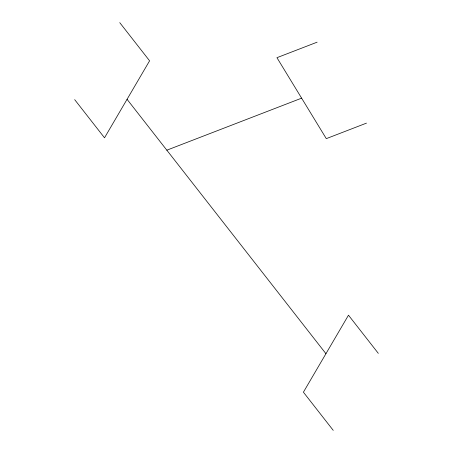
<?xml version="1.0" encoding="UTF-8"?>
<svg xmlns="http://www.w3.org/2000/svg" width="453" height="453" viewBox="0 0 453 453"><rect width="100%" height="100%" fill="white"/><g stroke="black" fill="none" stroke-linecap="round" stroke-linejoin="round"><path stroke-width="0.68" d="M317.117 42.18L276.947 57.684L326.296 138.641L366.466 123.137M166.834 150.186L301.619 98.159M119.762 22.65L149.592 60.81L104.518 137.808L74.688 99.654M378.312 353.346L348.482 315.192L303.408 392.19L333.238 430.35M127.055 99.309L325.945 353.691"/></g></svg>
